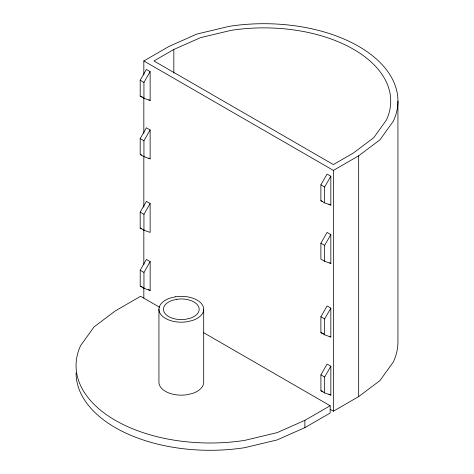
<?xml version="1.0" encoding="UTF-8"?>
<svg xmlns="http://www.w3.org/2000/svg" width="474" height="474" viewBox="0 0 474 474"><rect width="100%" height="100%" fill="white"/><g stroke="black" fill="none" stroke-linecap="round" stroke-linejoin="round"><path stroke-width="0.71" d="M140.191 80.23L146.383 69.435L150.134 71.604L150.134 100.494L143.942 98.29L140.191 96.127L140.191 80.23L143.942 82.399L143.942 98.29M143.942 82.399L150.134 71.604M140.191 138.604L146.383 127.808L150.134 129.971L150.134 158.867L143.942 156.663L140.191 154.494L140.191 138.604L143.942 140.772L143.942 156.663M143.942 140.772L150.134 129.971M140.191 212.151L146.383 201.355L150.134 203.524L150.134 232.414L143.942 230.21L140.191 228.041L140.191 212.151L143.942 214.319L143.942 230.21M143.942 214.319L150.134 203.524M140.209 270.245L146.401 259.444L150.151 261.612L150.151 290.503L143.96 288.305L140.209 286.136L140.209 270.245L143.96 272.408L143.96 288.305M143.96 272.408L150.151 261.612M320.892 184.854L327.084 174.053L330.834 176.221L330.834 205.112L324.643 202.908L320.892 200.745L320.892 184.854L324.643 187.017L324.643 202.908M324.643 187.017L330.834 176.221M320.892 243.221L327.084 232.426L330.834 234.589L330.834 263.485L324.643 261.281L320.892 259.112L320.892 243.221L324.643 245.39L324.643 261.281M324.643 245.39L330.834 234.589M320.892 316.768L327.084 305.973L330.834 308.141L330.834 337.032L324.643 334.828L320.892 332.665L320.892 316.768L324.643 318.937L324.643 334.828M324.643 318.937L330.834 308.141M320.91 374.863L327.101 364.062L330.852 366.23L330.852 395.126L324.66 392.922L320.91 390.754L320.91 374.863L324.66 377.031L324.66 392.922M324.66 377.031L330.852 366.23M143.835 60.962L333.4 170.403L358.676 155.81L379.976 139.783L393.367 121.119A134.041 77.386 0 0 0 229.203 26.337L196.87 34.069L169.111 46.369L143.835 60.962L143.835 74.993M330.2 409.34L333.4 411.189L358.676 396.596L379.976 380.569L393.367 361.899A134.041 77.386 0 0 0 397.935 341.873L397.935 101.086M173.834 49.474L153.943 60.962L333.4 164.567L353.29 153.084L373.731 137.703L386.405 120.041A126.831 73.227 0 0 0 231.069 30.36L200.478 37.671L173.834 49.474L173.834 73.12M159.809 307.389L140.6 296.297L115.324 310.891L94.024 326.918L80.633 345.582A134.041 77.386 0 0 0 244.797 440.364L277.13 432.638L304.889 420.337L330.165 405.744L330.165 413.038L304.889 427.631L277.13 439.931L244.797 447.663A134.041 77.386 0 0 1 76.065 372.914M140.191 96.127L142.253 96.862M320.892 200.745L322.267 201.231M140.191 154.494L141.566 154.986M140.191 228.041L141.566 228.533M320.892 332.665L323.641 333.643M140.209 286.136L142.271 286.871M320.91 390.754L322.972 391.488M148.883 99.771L150.134 100.494M328.956 204.027L330.834 205.112M148.883 158.144L150.134 158.867M329.584 262.762L330.834 263.485M329.584 336.309L330.834 337.032M148.279 289.424L150.151 290.503M328.98 394.042L330.852 395.126M203.364 332.535L330.165 405.744M358.676 155.81L358.676 396.596M333.4 170.403L333.4 411.189M304.889 420.337L304.889 427.631M203.696 309.338L203.696 382.305A22.379 12.922 0 0 1 192.403 393.461L186.993 394.735A22.379 12.922 0 0 1 158.938 382.168L158.938 309.202M143.835 97.887L143.835 133.342M143.835 156.236L143.835 207.203M143.835 229.357L143.835 264.812M143.835 287.706L143.835 298.051M175.635 296.777L170.225 298.051A22.379 12.922 0 0 0 160.597 314.155A22.379 12.922 0 0 0 186.993 321.769L192.403 320.495A22.379 12.922 0 0 0 202.037 304.391A22.379 12.922 0 0 0 175.635 296.777M176.778 299.29L172.459 300.309A17.87 10.321 0 0 0 164.768 313.172A17.87 10.321 0 0 0 185.849 319.251L190.169 318.238A17.87 10.321 0 0 0 197.865 305.375A17.87 10.321 0 0 0 176.778 299.29"/></g></svg>
